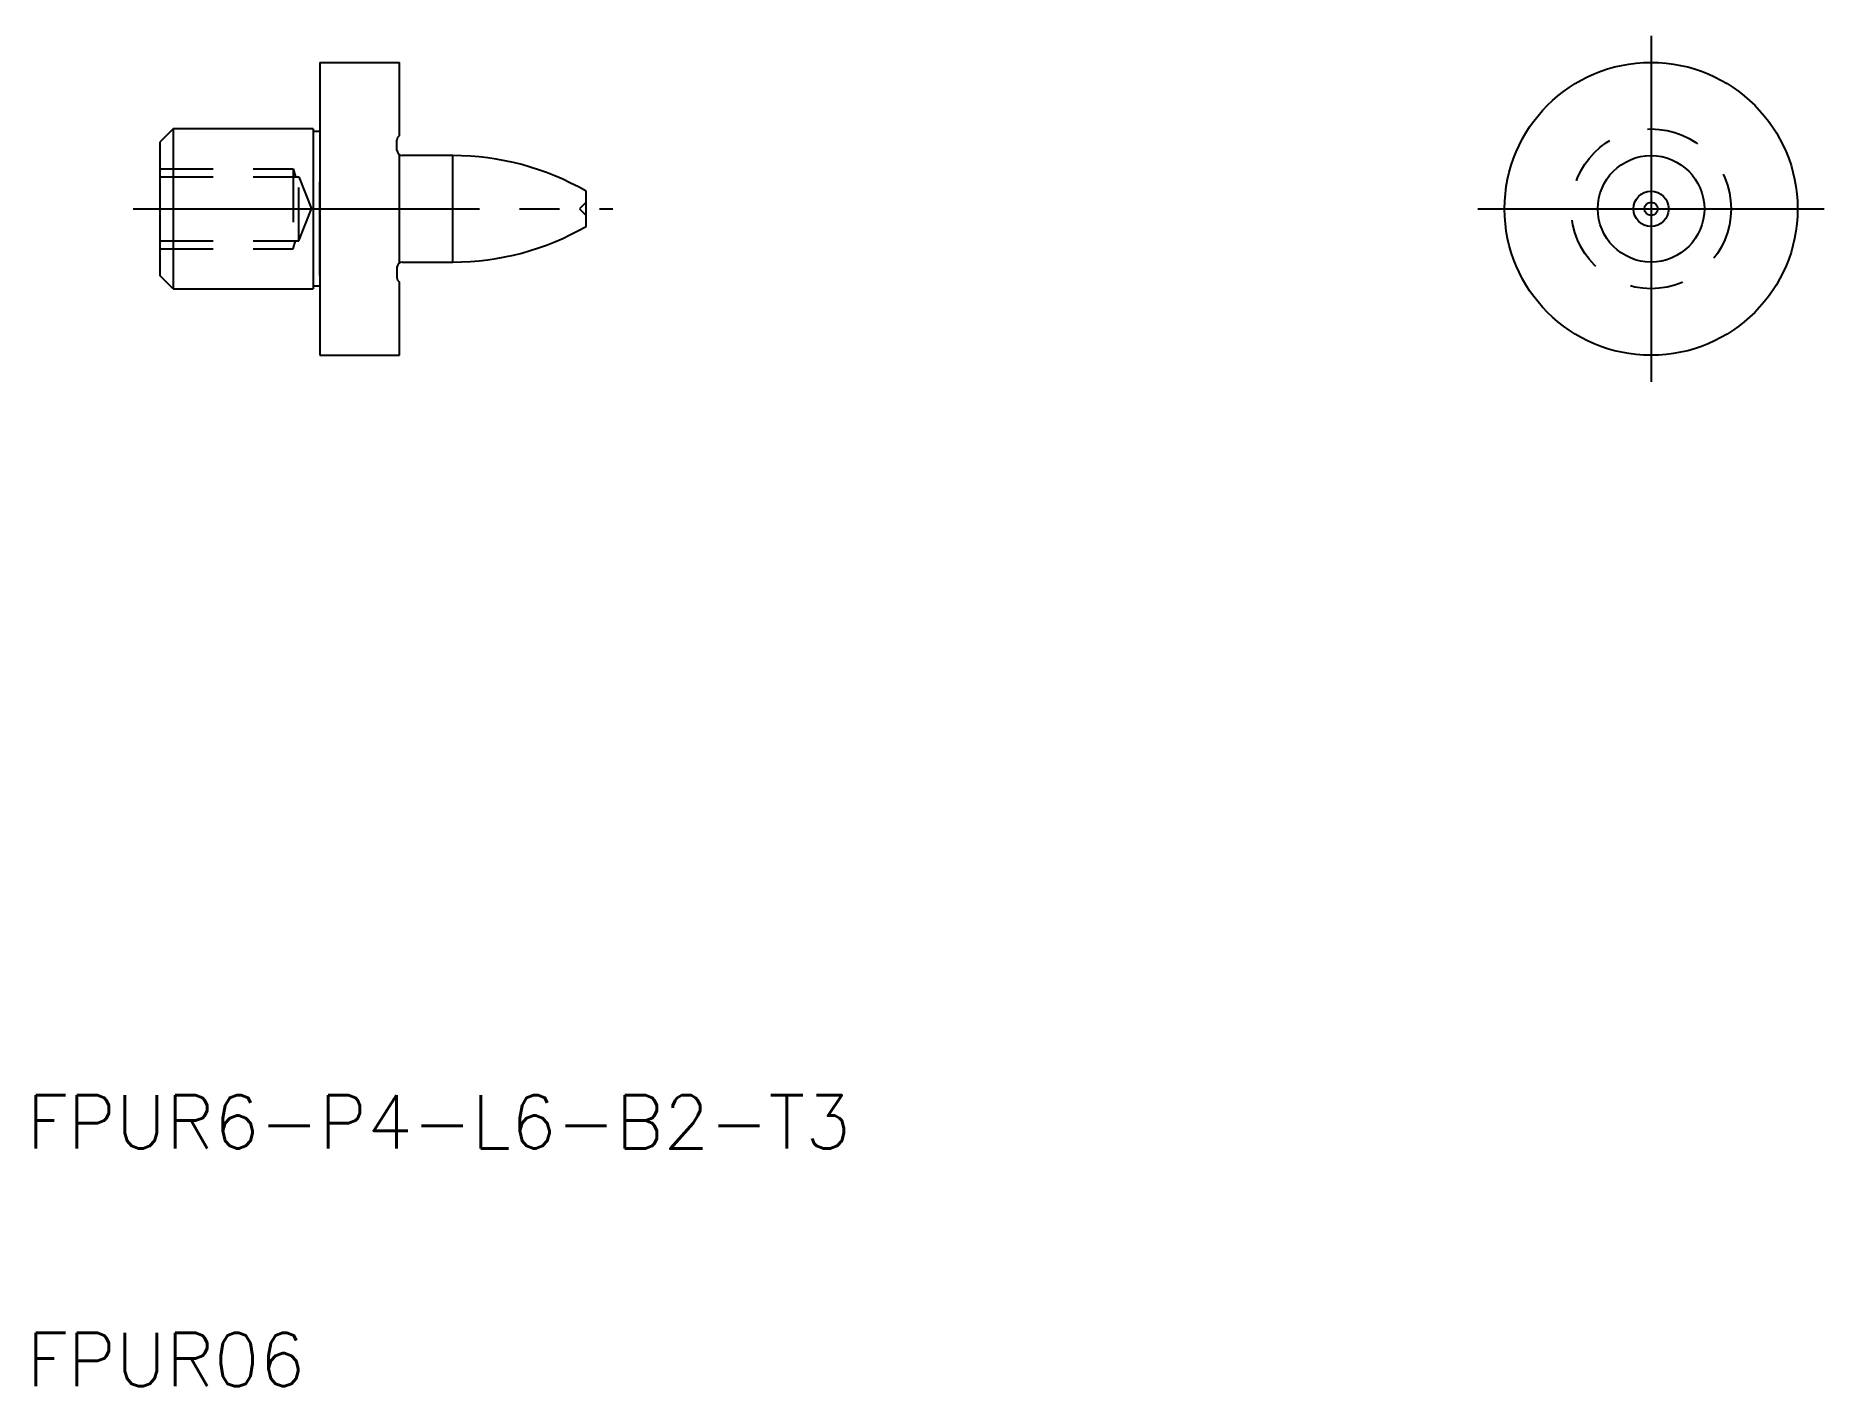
# Model space of a CAD drawing. Extents: x 66.1 to 133.2, y 128.2 to 178.9.
import ezdxf

# ---------------------------------------------------------------- set-up
doc = ezdxf.new("R2010")
doc.units = 0
doc.linetypes.add('CENTER', pattern=[17.5, 13, -1.5, 1.5, -1.5])
doc.linetypes.add('DASHED', pattern=[3.5, 2, -1.5])
doc.layers.get('0').update_dxf_attribs({"linetype": 'CONTINUOUS'})
doc.layers.add('CENTER', color=1, linetype='CENTER')
doc.styles.get("Standard").update_dxf_attribs({"font": 'txt.shx', "bigfont": '@extfont2.shx'})

msp = doc.modelspace()

# ---------------------------------------------------------------- linework, layer by layer
at = {"color": 7, "linetype": 'CONTINUOUS'}
for p, q in [((76.747, 177.885), (76.747, 166.885)), ((76.747, 177.885), (79.747, 177.885)), ((79.747, 175.135), (79.747, 177.885)), ((71.247, 175.385), (70.747, 174.885)), ((76.497, 175.385), (71.247, 175.385)), ((71.247, 175.385), (71.247, 169.385)), ((76.497, 175.385), (76.497, 169.385)), ((76.747, 175.285), (76.497, 175.285)), ((70.747, 174.885), (70.747, 169.885)), ((79.647, 174.585), (79.647, 174.961)), ((79.747, 170.358), (79.747, 174.411)), ((79.747, 170.385), (79.747, 174.385)), ((81.747, 174.385), (79.847, 174.385)), ((81.747, 170.385), (81.747, 174.385)), ((76.747, 169.885), (76.747, 173.385)), ((86.747, 171.724), (86.747, 173.045)), ((71.247, 169.385), (70.747, 169.885)), ((79.647, 170.185), (79.647, 169.808)), ((79.847, 170.385), (81.747, 170.385)), ((71.247, 169.385), (76.497, 169.385)), ((76.747, 169.485), (76.497, 169.485)), ((79.747, 166.885), (79.747, 169.635)), ((76.747, 166.885), (79.747, 166.885))]:
    msp.add_line(p, q, dxfattribs=at)
at = {"color": 3, "linetype": 'DASHED'}
for p, q in [((70.747, 173.885), (75.747, 173.885)), ((70.747, 173.585), (75.97, 173.585)), ((75.747, 173.885), (75.747, 170.885)), ((75.747, 173.885), (75.836, 173.585)), ((75.97, 171.185), (75.97, 173.585)), ((75.97, 173.585), (76.435, 172.385)), ((86.747, 172.635), (86.497, 172.385)), ((75.97, 171.185), (76.435, 172.385)), ((86.497, 172.385), (86.747, 172.135)), ((70.747, 171.185), (75.97, 171.185)), ((70.747, 170.885), (75.747, 170.885)), ((75.747, 170.885), (75.836, 171.185))]:
    msp.add_line(p, q, dxfattribs=at)
at = {"color": 7, "linetype": 'CONTINUOUS'}
for radius in [5.5, 2, 0.66, 0.25]:
    msp.add_circle((126.731, 172.385), radius, dxfattribs=at)
at = {"color": 3, "linetype": 'DASHED'}
msp.add_circle((126.731, 172.385), 3, dxfattribs=at)
at = {"color": 7, "linetype": 'CONTINUOUS'}
for centre, radius, start, end in [((79.847, 174.961), 0.2, 120, 180), ((79.847, 174.585), 0.2, 180, 270), ((81.747, 164.385), 10, 60, 90), ((81.747, 180.385), 10, 270, 300), ((79.847, 170.185), 0.2, 90, 180), ((79.847, 169.808), 0.2, 180, 240)]:
    msp.add_arc(centre, radius, start, end, dxfattribs=at)
at = {"layer": 'CENTER', "color": 1, "linetype": 'CENTER'}
for p, q in [((126.731, 178.885), (126.731, 165.885)), ((69.747, 172.385), (87.747, 172.385)), ((120.231, 172.385), (133.231, 172.385))]:
    msp.add_line(p, q, dxfattribs=at)

# ---------------------------------------------------------------- texts
at = {"color": 7, "linetype": 'CONTINUOUS'}
for s, p in [('FPUR6-P4-L6-B2-T3', (65.745, 137.096)), ('FPUR06', (65.745, 128.169))]:
    msp.add_text(s, height=2, dxfattribs=at).set_placement(p)

doc.saveas('drawing.dxf')
